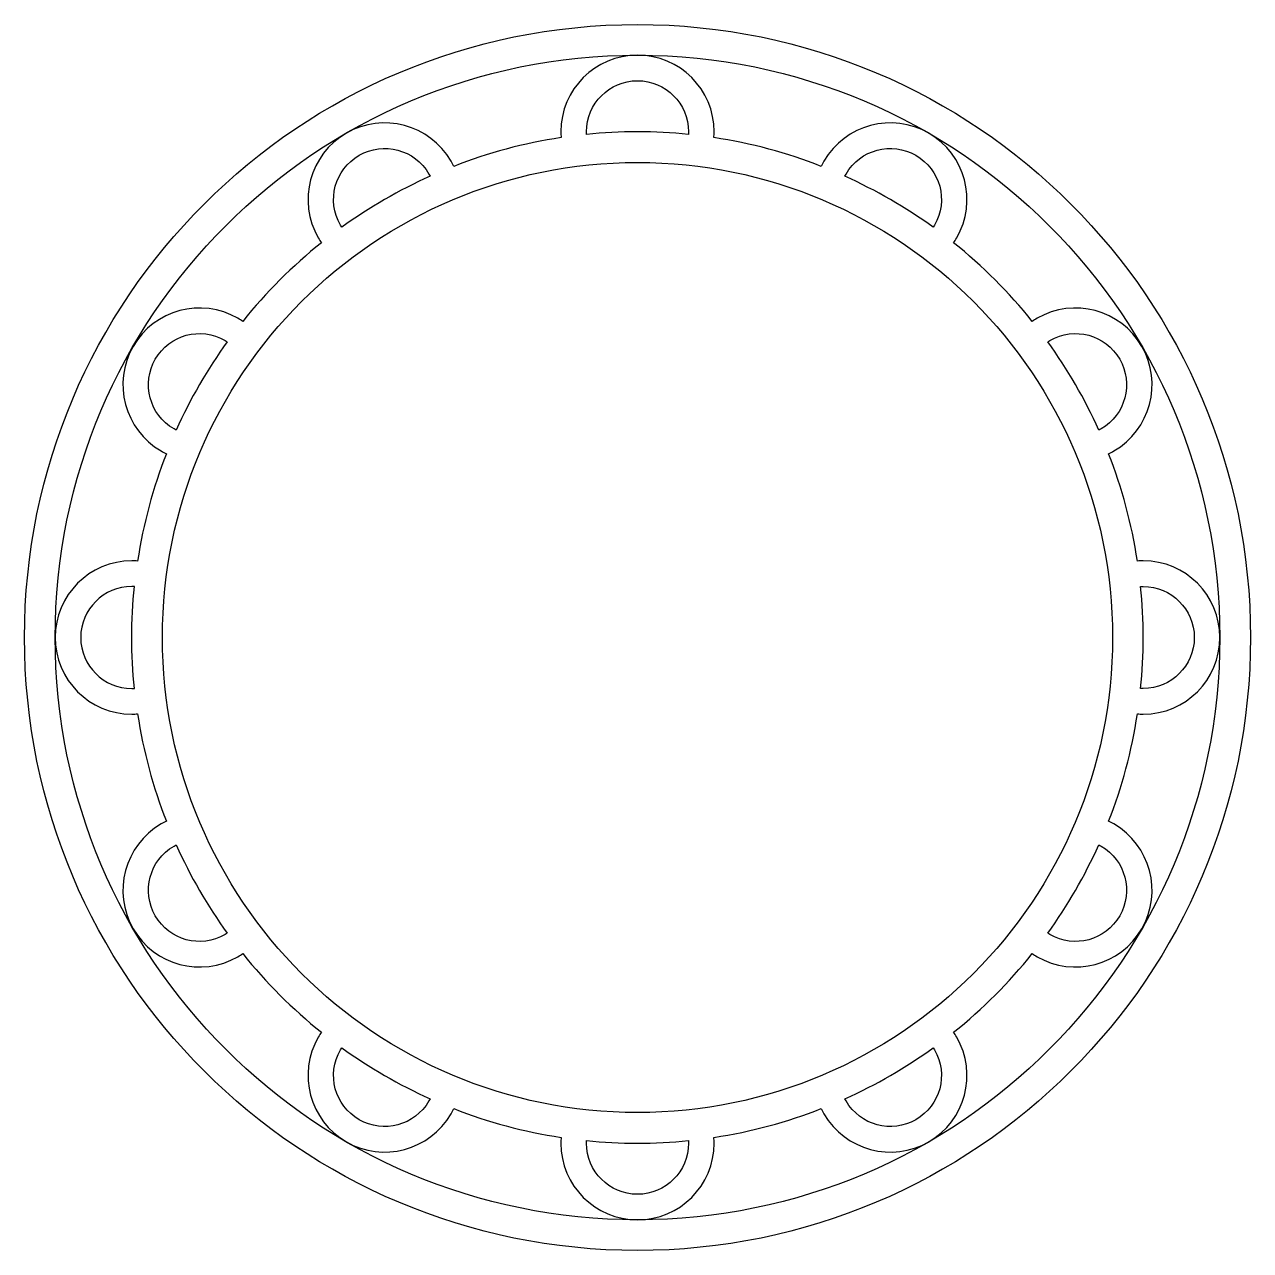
# Model space of a CAD drawing. Extents: x 5.46 to 10.18, y -11.75 to -7.03.
import ezdxf

# ---------------------------------------------------------------- set-up
doc = ezdxf.new("R2010")
doc.units = 0
doc.layers.add('LAYER_1', color=7, linetype='CONTINUOUS')

msp = doc.modelspace()

# ---------------------------------------------------------------- linework, layer by layer
at = {"layer": 'LAYER_1', "color": 250}
for points, knots in [([(7.8183, -7.0286), (6.5137, -7.0286), (5.4561, -8.0862), (5.4561, -9.3908), (5.4561, -10.6955), (6.5137, -11.7531), (7.8183, -11.7531), (9.1229, -11.7531), (10.1805, -10.6955), (10.1805, -9.3908), (10.1805, -8.0862), (9.1229, -7.0286), (7.8183, -7.0286)], [0, 0, 0, 0, 1, 1, 1, 2, 2, 2, 3, 3, 3, 4, 4, 4, 4]), ([(7.8183, -7.1467), (6.579, -7.1467), (5.5742, -8.1515), (5.5742, -9.3908), (5.5742, -10.6302), (6.579, -11.6349), (7.8183, -11.6349), (9.0577, -11.6349), (10.0624, -10.6302), (10.0624, -9.3908), (10.0624, -8.1515), (9.0577, -7.1467), (7.8183, -7.1467)], [0, 0, 0, 0, 1, 1, 1, 2, 2, 2, 3, 3, 3, 4, 4, 4, 4]), ([(7.1101, -11.2065), (7.1069, -11.213), (7.1034, -11.2197), (7.0997, -11.2262), (7.0181, -11.3674), (6.8375, -11.4158), (6.6963, -11.3343), (6.5551, -11.2527), (6.5067, -11.0722), (6.5882, -10.9309), (6.592, -10.9244), (6.596, -10.918), (6.6002, -10.9119), (6.4885, -10.8226), (6.3868, -10.721), (6.2972, -10.609), (6.2911, -10.6132), (6.2848, -10.6172), (6.2783, -10.621), (6.137, -10.7025), (5.9564, -10.6541), (5.8749, -10.5129), (5.7934, -10.3716), (5.8418, -10.1911), (5.983, -10.1095), (5.9895, -10.1058), (5.9962, -10.1023), (6.0027, -10.0991), (5.9513, -9.9679), (5.9139, -9.8294), (5.892, -9.6853), (5.8846, -9.6858), (5.8771, -9.6861), (5.8695, -9.6861), (5.7065, -9.6861), (5.5743, -9.5539), (5.5743, -9.3908), (5.5743, -9.2278), (5.7065, -9.0956), (5.8695, -9.0956), (5.8771, -9.0956), (5.8846, -9.0958), (5.892, -9.0964), (5.9138, -8.9523), (5.9513, -8.8138), (6.0027, -8.6825), (5.9961, -8.6794), (5.9895, -8.6759), (5.983, -8.6721), (5.8418, -8.5906), (5.7934, -8.41), (5.8749, -8.2688), (5.9564, -8.1276), (6.137, -8.0792), (6.2783, -8.1607), (6.2848, -8.1645), (6.2911, -8.1685), (6.2972, -8.1726), (6.3868, -8.0607), (6.4885, -7.9591), (6.6002, -7.8697), (6.596, -7.8636), (6.592, -7.8573), (6.5882, -7.8507), (6.5067, -7.7095), (6.5551, -7.5289), (6.6963, -7.4474), (6.8375, -7.3658), (7.0181, -7.4142), (7.0997, -7.5555), (7.1034, -7.562), (7.1069, -7.5686), (7.1101, -7.5752), (7.2418, -7.5235), (7.3804, -7.486), (7.5239, -7.4644), (7.5234, -7.457), (7.5231, -7.4495), (7.5231, -7.442), (7.5231, -7.2789), (7.6553, -7.1467), (7.8184, -7.1467), (7.9814, -7.1467), (8.1136, -7.2789), (8.1136, -7.442), (8.1136, -7.4495), (8.1133, -7.457), (8.1128, -7.4644), (8.2562, -7.486), (8.3949, -7.5235), (8.5266, -7.5752), (8.5298, -7.5686), (8.5333, -7.562), (8.537, -7.5555), (8.6186, -7.4142), (8.7992, -7.3658), (8.9404, -7.4474), (9.0816, -7.5289), (9.13, -7.7095), (9.0485, -7.8507), (9.0447, -7.8573), (9.0407, -7.8636), (9.0365, -7.8698), (9.1482, -7.9591), (9.2499, -8.0607), (9.3395, -8.1726), (9.3456, -8.1685), (9.3519, -8.1645), (9.3584, -8.1607), (9.4997, -8.0792), (9.6803, -8.1276), (9.7618, -8.2688), (9.8433, -8.41), (9.7949, -8.5906), (9.6537, -8.6721), (9.6472, -8.6759), (9.6405, -8.6794), (9.634, -8.6826), (9.6853, -8.8137), (9.7228, -8.9523), (9.7447, -9.0964), (9.7521, -9.0958), (9.7596, -9.0956), (9.7672, -9.0956), (9.9303, -9.0956), (10.0624, -9.2278), (10.0624, -9.3908), (10.0624, -9.5539), (9.9303, -9.6861), (9.7672, -9.6861), (9.7596, -9.6861), (9.7521, -9.6858), (9.7448, -9.6853), (9.7232, -9.8287), (9.6857, -9.9674), (9.634, -10.0991), (9.6406, -10.1023), (9.6472, -10.1058), (9.6537, -10.1095), (9.7949, -10.1911), (9.8433, -10.3716), (9.7618, -10.5129), (9.6803, -10.6541), (9.4997, -10.7025), (9.3584, -10.621), (9.3519, -10.6172), (9.3456, -10.6132), (9.3394, -10.609), (9.2501, -10.7207), (9.1485, -10.8224), (9.0366, -10.912), (9.0407, -10.9181), (9.0447, -10.9244), (9.0485, -10.9309), (9.13, -11.0722), (9.0816, -11.2527), (8.9404, -11.3343), (8.7992, -11.4158), (8.6186, -11.3674), (8.537, -11.2262), (8.5333, -11.2197), (8.5298, -11.213), (8.5266, -11.2065), (8.3954, -11.2578), (8.2569, -11.2953), (8.1128, -11.3172), (8.1133, -11.3246), (8.1136, -11.3321), (8.1136, -11.3397), (8.1136, -11.5027), (7.9814, -11.6349), (7.8184, -11.6349), (7.6553, -11.6349), (7.5231, -11.5027), (7.5231, -11.3397), (7.5231, -11.3321), (7.5234, -11.3246), (7.5239, -11.3173), (7.3805, -11.2957), (7.2418, -11.2582), (7.1101, -11.2065)], [0, 0, 0, 0, 1, 1, 1, 2, 2, 2, 3, 3, 3, 4, 4, 4, 5, 5, 5, 6, 6, 6, 7, 7, 7, 8, 8, 8, 9, 9, 9, 10, 10, 10, 11, 11, 11, 12, 12, 12, 13, 13, 13, 14, 14, 14, 15, 15, 15, 16, 16, 16, 17, 17, 17, 18, 18, 18, 19, 19, 19, 20, 20, 20, 21, 21, 21, 22, 22, 22, 23, 23, 23, 24, 24, 24, 25, 25, 25, 26, 26, 26, 27, 27, 27, 28, 28, 28, 29, 29, 29, 30, 30, 30, 31, 31, 31, 32, 32, 32, 33, 33, 33, 34, 34, 34, 35, 35, 35, 36, 36, 36, 37, 37, 37, 38, 38, 38, 39, 39, 39, 40, 40, 40, 41, 41, 41, 42, 42, 42, 43, 43, 43, 44, 44, 44, 45, 45, 45, 46, 46, 46, 47, 47, 47, 48, 48, 48, 49, 49, 49, 50, 50, 50, 51, 51, 51, 52, 52, 52, 53, 53, 53, 54, 54, 54, 55, 55, 55, 56, 56, 56, 57, 57, 57, 58, 58, 58, 59, 59, 59, 60, 60, 60, 60]), ([(7.6217, -7.452), (7.6864, -7.4454), (7.752, -7.442), (7.8183, -7.442), (7.8846, -7.442), (7.9502, -7.4454), (8.015, -7.452), (8.0151, -7.4488), (8.0152, -7.4454), (8.0152, -7.442), (8.0152, -7.3333), (7.9271, -7.2452), (7.8184, -7.2452), (7.7096, -7.2452), (7.6215, -7.3333), (7.6215, -7.442), (7.6215, -7.4454), (7.6216, -7.4488), (7.6217, -7.452)], [0, 0, 0, 0, 1, 1, 1, 2, 2, 2, 3, 3, 3, 4, 4, 4, 5, 5, 5, 6, 6, 6, 6]), ([(6.6787, -7.8101), (6.7847, -7.7334), (6.8987, -7.6673), (7.0192, -7.6134), (7.0177, -7.6106), (7.0161, -7.6076), (7.0144, -7.6047), (6.9601, -7.5105), (6.8397, -7.4783), (6.7455, -7.5326), (6.6514, -7.587), (6.6191, -7.7074), (6.6735, -7.8015), (6.6752, -7.8045), (6.6769, -7.8073), (6.6787, -7.8101)], [0, 0, 0, 0, 1, 1, 1, 2, 2, 2, 3, 3, 3, 4, 4, 4, 5, 5, 5, 5]), ([(8.958, -7.8101), (8.9598, -7.8073), (8.9615, -7.8045), (8.9632, -7.8015), (9.0176, -7.7074), (8.9853, -7.587), (8.8912, -7.5326), (8.797, -7.4783), (8.6766, -7.5105), (8.6223, -7.6047), (8.6206, -7.6076), (8.619, -7.6106), (8.6175, -7.6134), (8.7379, -7.6674), (8.852, -7.7334), (8.958, -7.8101)], [0, 0, 0, 0, 1, 1, 1, 2, 2, 2, 3, 3, 3, 4, 4, 4, 5, 5, 5, 5]), ([(7.8183, -7.5601), (6.8073, -7.5601), (5.9876, -8.3798), (5.9876, -9.3908), (5.9876, -10.4019), (6.8073, -11.2216), (7.8183, -11.2216), (8.8294, -11.2216), (9.649, -10.4019), (9.649, -9.3908), (9.649, -8.3798), (8.8294, -7.5601), (7.8183, -7.5601)], [0, 0, 0, 0, 1, 1, 1, 2, 2, 2, 3, 3, 3, 4, 4, 4, 4]), ([(6.0409, -8.5916), (6.0949, -8.4708), (6.161, -8.3568), (6.2375, -8.2511), (6.2349, -8.2494), (6.232, -8.2476), (6.229, -8.2459), (6.1349, -8.1916), (6.0145, -8.2238), (5.9601, -8.318), (5.9058, -8.4121), (5.938, -8.5325), (6.0322, -8.5869), (6.0351, -8.5886), (6.0381, -8.5902), (6.0409, -8.5916)], [0, 0, 0, 0, 1, 1, 1, 2, 2, 2, 3, 3, 3, 4, 4, 4, 5, 5, 5, 5]), ([(9.5958, -8.5916), (9.5986, -8.5902), (9.6016, -8.5886), (9.6045, -8.5869), (9.6987, -8.5325), (9.7309, -8.4121), (9.6766, -8.318), (9.6222, -8.2238), (9.5018, -8.1916), (9.4077, -8.2459), (9.4047, -8.2476), (9.4018, -8.2494), (9.3992, -8.2511), (9.4757, -8.3568), (9.5418, -8.4708), (9.5958, -8.5916)], [0, 0, 0, 0, 1, 1, 1, 2, 2, 2, 3, 3, 3, 4, 4, 4, 5, 5, 5, 5]), ([(5.8796, -9.5874), (5.8763, -9.5876), (5.8729, -9.5877), (5.8695, -9.5877), (5.7608, -9.5877), (5.6727, -9.4996), (5.6727, -9.3908), (5.6727, -9.2821), (5.7608, -9.194), (5.8695, -9.194), (5.8729, -9.194), (5.8763, -9.1941), (5.8796, -9.1942), (5.8728, -9.2595), (5.8695, -9.3252), (5.8695, -9.3908), (5.8695, -9.4565), (5.8728, -9.5221), (5.8796, -9.5874)], [0, 0, 0, 0, 1, 1, 1, 2, 2, 2, 3, 3, 3, 4, 4, 4, 5, 5, 5, 6, 6, 6, 6]), ([(9.7572, -9.5874), (9.7604, -9.5876), (9.7638, -9.5877), (9.7672, -9.5877), (9.8759, -9.5877), (9.964, -9.4996), (9.964, -9.3908), (9.964, -9.2821), (9.8759, -9.194), (9.7672, -9.194), (9.7638, -9.194), (9.7604, -9.1941), (9.7571, -9.1942), (9.7638, -9.2595), (9.7672, -9.3252), (9.7672, -9.3908), (9.7672, -9.4571), (9.7638, -9.5227), (9.7572, -9.5874)], [0, 0, 0, 0, 1, 1, 1, 2, 2, 2, 3, 3, 3, 4, 4, 4, 5, 5, 5, 6, 6, 6, 6]), ([(6.2375, -10.5305), (6.161, -10.4249), (6.0949, -10.3109), (6.0409, -10.19), (6.0381, -10.1915), (6.0351, -10.1931), (6.0322, -10.1948), (5.938, -10.2491), (5.9058, -10.3695), (5.9601, -10.4637), (6.0145, -10.5578), (6.1349, -10.5901), (6.229, -10.5357), (6.232, -10.534), (6.2349, -10.5323), (6.2375, -10.5305)], [0, 0, 0, 0, 1, 1, 1, 2, 2, 2, 3, 3, 3, 4, 4, 4, 5, 5, 5, 5]), ([(9.3991, -10.5305), (9.4018, -10.5323), (9.4047, -10.534), (9.4077, -10.5357), (9.5018, -10.5901), (9.6222, -10.5578), (9.6766, -10.4637), (9.7309, -10.3695), (9.6987, -10.2491), (9.6045, -10.1948), (9.6016, -10.1931), (9.5986, -10.1915), (9.5958, -10.19), (9.5418, -10.3104), (9.4758, -10.4244), (9.3991, -10.5305)], [0, 0, 0, 0, 1, 1, 1, 2, 2, 2, 3, 3, 3, 4, 4, 4, 5, 5, 5, 5]), ([(7.0192, -11.1683), (6.8987, -11.1143), (6.7847, -11.0483), (6.6787, -10.9716), (6.6769, -10.9743), (6.6752, -10.9772), (6.6735, -10.9801), (6.6191, -11.0743), (6.6514, -11.1947), (6.7455, -11.249), (6.8397, -11.3034), (6.9601, -11.2711), (7.0144, -11.177), (7.0161, -11.1741), (7.0177, -11.1711), (7.0192, -11.1683)], [0, 0, 0, 0, 1, 1, 1, 2, 2, 2, 3, 3, 3, 4, 4, 4, 5, 5, 5, 5]), ([(8.6176, -11.1683), (8.619, -11.1711), (8.6206, -11.1741), (8.6223, -11.177), (8.6766, -11.2711), (8.797, -11.3034), (8.8912, -11.249), (8.9853, -11.1947), (9.0176, -11.0743), (8.9632, -10.9801), (8.9615, -10.9772), (8.9598, -10.9743), (8.9581, -10.9716), (8.8524, -11.0482), (8.7384, -11.1143), (8.6176, -11.1683)], [0, 0, 0, 0, 1, 1, 1, 2, 2, 2, 3, 3, 3, 4, 4, 4, 5, 5, 5, 5]), ([(7.6217, -11.3297), (7.6216, -11.3329), (7.6215, -11.3363), (7.6215, -11.3397), (7.6215, -11.4484), (7.7096, -11.5365), (7.8184, -11.5365), (7.9271, -11.5365), (8.0152, -11.4484), (8.0152, -11.3397), (8.0152, -11.3363), (8.0151, -11.3329), (8.015, -11.3296), (7.9496, -11.3363), (7.884, -11.3397), (7.8183, -11.3397), (7.752, -11.3397), (7.6865, -11.3363), (7.6217, -11.3297)], [0, 0, 0, 0, 1, 1, 1, 2, 2, 2, 3, 3, 3, 4, 4, 4, 5, 5, 5, 6, 6, 6, 6])]:
    msp.add_open_spline(points, degree=3, knots=knots, dxfattribs=at)

doc.saveas('drawing.dxf')
